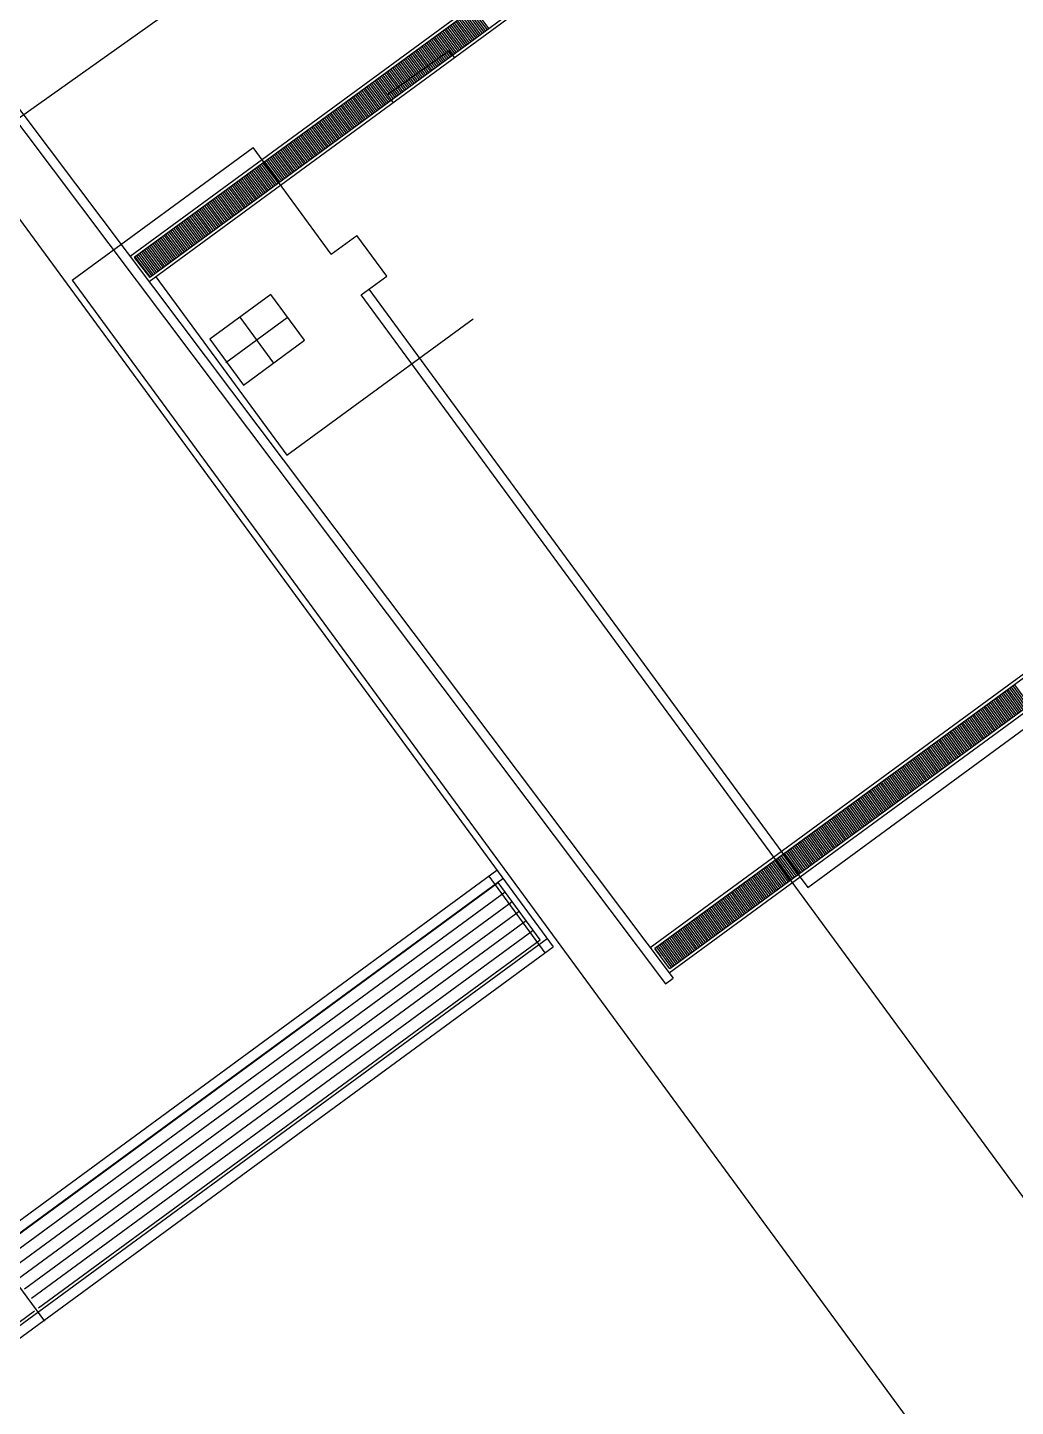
# Model space of a CAD drawing. Header units: metres. Extents: x 1796 to 2240, y -1398 to -999.
# Drawn here: x 2169.41 to 2174.87, y -1043.82 to -1036.2 of the extents above; entities that cross this region are included whole.
import ezdxf

# ---------------------------------------------------------------- set-up
doc = ezdxf.new("R2010")
doc.units = ezdxf.units.M
doc.header["$MEASUREMENT"] = 0
doc.layers.add('ARQUITETURA', color=253, linetype='CONTINUOUS')

msp = doc.modelspace()

# ---------------------------------------------------------------- linework, layer by layer
at = {"layer": 'ARQUITETURA'}
for p, q in [((2164.4453, -1030.2044, 0), (2172.934, -1041.4868, 0)), ((2164.4873, -1030.1728, 0), (2172.9762, -1041.4558, 0)), ((2177.0166, -1032.2952, 0), (2169.9724, -1037.4631, 0)), ((2177.0127, -1032.3198, 0), (2169.9951, -1037.4682, 0)), ((2177.118, -1032.4378, 0), (2170.0776, -1037.603, 0)), ((2177.0938, -1032.4339, 0), (2170.081, -1037.5788, 0)), ((2167.9331, -1035.3127, 0), (2172.3119, -1041.2812, 0)), ((2171.3419, -1035.2882, 0), (2169.0894, -1036.8888, 0)), ((2171.7825, -1036.1569, 0), (2171.8665, -1036.2689, 0)), ((2171.7914, -1036.1503, 0), (2171.8754, -1036.2623, 0)), ((2171.8004, -1036.1438, 0), (2171.8844, -1036.2558, 0)), ((2171.8093, -1036.1372, 0), (2171.8933, -1036.2492, 0)), ((2171.8183, -1036.1306, 0), (2171.9023, -1036.2426, 0)), ((2171.8273, -1036.124, 0), (2171.9113, -1036.236, 0)), ((2171.8362, -1036.1175, 0), (2171.9202, -1036.2295, 0)), ((2171.8452, -1036.1109, 0), (2171.9292, -1036.2229, 0)), ((2171.8541, -1036.1043, 0), (2171.9381, -1036.2163, 0)), ((2171.8631, -1036.0977, 0), (2171.9471, -1036.2097, 0)), ((2171.8721, -1036.0912, 0), (2171.9561, -1036.2032, 0)), ((2171.6749, -1036.2358, 0), (2171.7589, -1036.3478, 0)), ((2171.6839, -1036.2292, 0), (2171.7679, -1036.3412, 0)), ((2171.6928, -1036.2226, 0), (2171.7768, -1036.3346, 0)), ((2171.7018, -1036.2161, 0), (2171.7858, -1036.3281, 0)), ((2171.7108, -1036.2095, 0), (2171.7948, -1036.3215, 0)), ((2171.7197, -1036.2029, 0), (2171.8037, -1036.3149, 0)), ((2171.7287, -1036.1963, 0), (2171.8127, -1036.3084, 0)), ((2171.7376, -1036.1898, 0), (2171.8217, -1036.3018, 0)), ((2171.7466, -1036.1832, 0), (2171.8306, -1036.2952, 0)), ((2171.7556, -1036.1766, 0), (2171.8396, -1036.2886, 0)), ((2171.7645, -1036.17, 0), (2171.8485, -1036.2821, 0)), ((2171.7735, -1036.1635, 0), (2171.8575, -1036.2755, 0)), ((2179.7892, -1036.1969, 0), (2172.8499, -1041.288, 0)), ((2179.7852, -1036.2216, 0), (2172.8746, -1041.2916, 0)), ((2171.5764, -1036.3081, 0), (2171.6604, -1036.4201, 0)), ((2171.5853, -1036.3015, 0), (2171.6693, -1036.4135, 0)), ((2171.5943, -1036.2949, 0), (2171.6783, -1036.407, 0)), ((2171.6032, -1036.2884, 0), (2171.6872, -1036.4004, 0)), ((2171.6122, -1036.2818, 0), (2171.6962, -1036.3938, 0)), ((2171.6212, -1036.2752, 0), (2171.7052, -1036.3872, 0)), ((2171.6301, -1036.2687, 0), (2171.7141, -1036.3807, 0)), ((2171.6391, -1036.2621, 0), (2171.7231, -1036.3741, 0)), ((2171.648, -1036.2555, 0), (2171.732, -1036.3675, 0)), ((2171.657, -1036.2489, 0), (2171.741, -1036.3609, 0)), ((2171.666, -1036.2424, 0), (2171.75, -1036.3544, 0)), ((2171.738, -1036.3249, 0), (2171.3956, -1036.5683, 0)), ((2171.4688, -1036.387, 0), (2171.5528, -1036.499, 0)), ((2171.4778, -1036.3804, 0), (2171.5618, -1036.4924, 0)), ((2171.4868, -1036.3738, 0), (2171.5708, -1036.4858, 0)), ((2171.4957, -1036.3673, 0), (2171.5797, -1036.4793, 0)), ((2171.5047, -1036.3607, 0), (2171.5887, -1036.4727, 0)), ((2171.5136, -1036.3541, 0), (2171.5976, -1036.4661, 0)), ((2171.5226, -1036.3475, 0), (2171.6066, -1036.4595, 0)), ((2171.5316, -1036.341, 0), (2171.6156, -1036.453, 0)), ((2171.5405, -1036.3344, 0), (2171.6245, -1036.4464, 0)), ((2171.5495, -1036.3278, 0), (2171.6335, -1036.4398, 0)), ((2171.5584, -1036.3212, 0), (2171.6424, -1036.4333, 0)), ((2171.5674, -1036.3147, 0), (2171.6514, -1036.4267, 0)), ((2171.738, -1036.3249, 0), (2171.7666, -1036.3639, 0)), ((2179.8663, -1036.3357, 0), (2172.9587, -1041.4035, 0)), ((2179.8906, -1036.3396, 0), (2173.6791, -1040.8967, 0)), ((2173.7205, -1040.9532, 0), (2179.9876, -1036.3553, 0)), ((2171.3613, -1036.4659, 0), (2171.4453, -1036.5779, 0)), ((2171.3703, -1036.4593, 0), (2171.4543, -1036.5713, 0)), ((2171.3792, -1036.4527, 0), (2171.4632, -1036.5647, 0)), ((2171.3882, -1036.4461, 0), (2171.4722, -1036.5582, 0)), ((2171.3972, -1036.4396, 0), (2171.4812, -1036.5516, 0)), ((2171.4061, -1036.433, 0), (2171.4901, -1036.545, 0)), ((2171.4151, -1036.4264, 0), (2171.4991, -1036.5384, 0)), ((2171.424, -1036.4198, 0), (2171.508, -1036.5319, 0)), ((2171.433, -1036.4133, 0), (2171.517, -1036.5253, 0)), ((2171.442, -1036.4067, 0), (2171.526, -1036.5187, 0)), ((2171.4509, -1036.4001, 0), (2171.5349, -1036.5121, 0)), ((2171.4599, -1036.3936, 0), (2171.5439, -1036.5056, 0)), ((2171.2628, -1036.5382, 0), (2171.3468, -1036.6502, 0)), ((2171.2717, -1036.5316, 0), (2171.3557, -1036.6436, 0)), ((2171.2807, -1036.525, 0), (2171.3647, -1036.637, 0)), ((2171.2896, -1036.5185, 0), (2171.3736, -1036.6305, 0)), ((2171.2986, -1036.5119, 0), (2171.3826, -1036.6239, 0)), ((2171.3076, -1036.5053, 0), (2171.3916, -1036.6173, 0)), ((2171.3165, -1036.4987, 0), (2171.4005, -1036.6107, 0)), ((2171.3255, -1036.4922, 0), (2171.4095, -1036.6042, 0)), ((2171.3344, -1036.4856, 0), (2171.4184, -1036.5976, 0)), ((2171.3434, -1036.479, 0), (2171.4274, -1036.591, 0)), ((2171.3524, -1036.4724, 0), (2171.4364, -1036.5844, 0)), ((2171.1552, -1036.6171, 0), (2171.2392, -1036.7291, 0)), ((2171.1642, -1036.6105, 0), (2171.2482, -1036.7225, 0)), ((2171.1731, -1036.6039, 0), (2171.2571, -1036.7159, 0)), ((2171.1821, -1036.5973, 0), (2171.2661, -1036.7093, 0)), ((2171.1911, -1036.5908, 0), (2171.2751, -1036.7028, 0)), ((2171.2, -1036.5842, 0), (2171.284, -1036.6962, 0)), ((2171.209, -1036.5776, 0), (2171.293, -1036.6896, 0)), ((2171.2179, -1036.571, 0), (2171.302, -1036.6831, 0)), ((2171.2269, -1036.5645, 0), (2171.3109, -1036.6765, 0)), ((2171.2359, -1036.5579, 0), (2171.3199, -1036.6699, 0)), ((2171.2448, -1036.5513, 0), (2171.3288, -1036.6633, 0)), ((2171.2538, -1036.5447, 0), (2171.3378, -1036.6568, 0)), ((2171.3956, -1036.5683, 0), (2171.4279, -1036.6123, 0)), ((2171.0567, -1036.6894, 0), (2171.1407, -1036.8014, 0)), ((2171.0656, -1036.6828, 0), (2171.1496, -1036.7948, 0)), ((2171.0746, -1036.6762, 0), (2171.1586, -1036.7882, 0)), ((2171.0835, -1036.6697, 0), (2171.1675, -1036.7817, 0)), ((2171.0925, -1036.6631, 0), (2171.1765, -1036.7751, 0)), ((2171.1015, -1036.6565, 0), (2171.1855, -1036.7685, 0)), ((2171.1104, -1036.6499, 0), (2171.1944, -1036.7619, 0)), ((2171.1194, -1036.6434, 0), (2171.2034, -1036.7554, 0)), ((2171.1283, -1036.6368, 0), (2171.2123, -1036.7488, 0)), ((2171.1373, -1036.6302, 0), (2171.2213, -1036.7422, 0)), ((2171.1463, -1036.6236, 0), (2171.2303, -1036.7356, 0)), ((2170.9491, -1036.7683, 0), (2171.0331, -1036.8803, 0)), ((2170.9581, -1036.7617, 0), (2171.0421, -1036.8737, 0)), ((2170.9671, -1036.7551, 0), (2171.0511, -1036.8671, 0)), ((2170.976, -1036.7485, 0), (2171.06, -1036.8605, 0)), ((2170.985, -1036.742, 0), (2171.069, -1036.854, 0)), ((2170.9939, -1036.7354, 0), (2171.0779, -1036.8474, 0)), ((2171.0029, -1036.7288, 0), (2171.0869, -1036.8408, 0)), ((2171.0119, -1036.7222, 0), (2171.0959, -1036.8342, 0)), ((2171.0208, -1036.7157, 0), (2171.1048, -1036.8277, 0)), ((2171.0298, -1036.7091, 0), (2171.1138, -1036.8211, 0)), ((2171.0387, -1036.7025, 0), (2171.1227, -1036.8145, 0)), ((2171.0477, -1036.6959, 0), (2171.1317, -1036.808, 0)), ((2170.8416, -1036.8471, 0), (2170.9256, -1036.9591, 0)), ((2170.8506, -1036.8406, 0), (2170.9346, -1036.9526, 0)), ((2170.8595, -1036.834, 0), (2170.9435, -1036.946, 0)), ((2170.8685, -1036.8274, 0), (2170.9525, -1036.9394, 0)), ((2170.8775, -1036.8208, 0), (2170.9615, -1036.9329, 0)), ((2170.8864, -1036.8143, 0), (2170.9704, -1036.9263, 0)), ((2170.8954, -1036.8077, 0), (2170.9794, -1036.9197, 0)), ((2170.9043, -1036.8011, 0), (2170.9883, -1036.9131, 0)), ((2170.9133, -1036.7946, 0), (2170.9973, -1036.9066, 0)), ((2170.9223, -1036.788, 0), (2171.0063, -1036.9, 0)), ((2170.9312, -1036.7814, 0), (2171.0152, -1036.8934, 0)), ((2170.9402, -1036.7748, 0), (2171.0242, -1036.8868, 0)), ((2169.6526, -1037.5934, 0), (2170.6525, -1036.8598, 0)), ((2171.0852, -1037.4496, 0), (2170.6525, -1036.8598, 0)), ((2170.7431, -1036.9195, 0), (2170.8271, -1037.0315, 0)), ((2170.752, -1036.9129, 0), (2170.836, -1037.0249, 0)), ((2170.761, -1036.9063, 0), (2170.845, -1037.0183, 0)), ((2170.7699, -1036.8997, 0), (2170.8539, -1037.0117, 0)), ((2170.7789, -1036.8932, 0), (2170.8629, -1037.0052, 0)), ((2170.7879, -1036.8866, 0), (2170.8719, -1036.9986, 0)), ((2170.7968, -1036.88, 0), (2170.8808, -1036.992, 0)), ((2170.8058, -1036.8734, 0), (2170.8898, -1036.9854, 0)), ((2170.8147, -1036.8669, 0), (2170.8987, -1036.9789, 0)), ((2170.8237, -1036.8603, 0), (2170.9077, -1036.9723, 0)), ((2170.8327, -1036.8537, 0), (2170.9167, -1036.9657, 0)), ((2170.6351, -1036.9986, 0), (2170.7191, -1037.1106, 0)), ((2170.6441, -1036.9921, 0), (2170.7281, -1037.1041, 0)), ((2170.653, -1036.9855, 0), (2170.7371, -1037.0975, 0)), ((2170.662, -1036.9789, 0), (2170.746, -1037.0909, 0)), ((2170.671, -1036.9723, 0), (2170.755, -1037.0843, 0)), ((2170.6799, -1036.9658, 0), (2170.7639, -1037.0778, 0)), ((2170.6889, -1036.9592, 0), (2170.7729, -1037.0712, 0)), ((2170.6979, -1036.9526, 0), (2170.7819, -1037.0646, 0)), ((2170.7068, -1036.946, 0), (2170.7908, -1037.058, 0)), ((2170.7162, -1036.9392, 0), (2170.8002, -1037.0512, 0)), ((2170.7251, -1036.9326, 0), (2170.8091, -1037.0446, 0)), ((2170.7341, -1036.926, 0), (2170.8181, -1037.038, 0)), ((2170.5366, -1037.0709, 0), (2170.6206, -1037.1829, 0)), ((2170.5455, -1037.0644, 0), (2170.6295, -1037.1764, 0)), ((2170.5545, -1037.0578, 0), (2170.6385, -1037.1698, 0)), ((2170.5634, -1037.0512, 0), (2170.6474, -1037.1632, 0)), ((2170.5724, -1037.0446, 0), (2170.6564, -1037.1567, 0)), ((2170.5814, -1037.0381, 0), (2170.6654, -1037.1501, 0)), ((2170.5903, -1037.0315, 0), (2170.6743, -1037.1435, 0)), ((2170.5993, -1037.0249, 0), (2170.6833, -1037.1369, 0)), ((2170.6082, -1037.0183, 0), (2170.6922, -1037.1304, 0)), ((2170.6172, -1037.0118, 0), (2170.7012, -1037.1238, 0)), ((2170.6262, -1037.0052, 0), (2170.7102, -1037.1172, 0)), ((2170.429, -1037.1498, 0), (2170.513, -1037.2618, 0)), ((2170.438, -1037.1432, 0), (2170.522, -1037.2553, 0)), ((2170.447, -1037.1367, 0), (2170.531, -1037.2487, 0)), ((2170.4559, -1037.1301, 0), (2170.5399, -1037.2421, 0)), ((2170.4649, -1037.1235, 0), (2170.5489, -1037.2355, 0)), ((2170.4738, -1037.117, 0), (2170.5578, -1037.229, 0)), ((2170.4828, -1037.1104, 0), (2170.5668, -1037.2224, 0)), ((2170.4918, -1037.1038, 0), (2170.5758, -1037.2158, 0)), ((2170.5007, -1037.0972, 0), (2170.5847, -1037.2092, 0)), ((2170.5097, -1037.0907, 0), (2170.5937, -1037.2027, 0)), ((2170.5186, -1037.0841, 0), (2170.6026, -1037.1961, 0)), ((2170.5276, -1037.0775, 0), (2170.6116, -1037.1895, 0)), ((2170.3215, -1037.2287, 0), (2170.4055, -1037.3407, 0)), ((2170.3305, -1037.2221, 0), (2170.4145, -1037.3341, 0)), ((2170.3394, -1037.2156, 0), (2170.4234, -1037.3276, 0)), ((2170.3484, -1037.209, 0), (2170.4324, -1037.321, 0)), ((2170.3574, -1037.2024, 0), (2170.4414, -1037.3144, 0)), ((2170.3663, -1037.1958, 0), (2170.4503, -1037.3078, 0)), ((2170.3753, -1037.1893, 0), (2170.4593, -1037.3013, 0)), ((2170.3842, -1037.1827, 0), (2170.4682, -1037.2947, 0)), ((2170.3932, -1037.1761, 0), (2170.4772, -1037.2881, 0)), ((2170.4022, -1037.1695, 0), (2170.4862, -1037.2816, 0)), ((2170.4111, -1037.163, 0), (2170.4951, -1037.275, 0)), ((2170.4201, -1037.1564, 0), (2170.5041, -1037.2684, 0)), ((2170.223, -1037.301, 0), (2170.307, -1037.413, 0)), ((2170.2319, -1037.2944, 0), (2170.3159, -1037.4065, 0)), ((2170.2409, -1037.2879, 0), (2170.3249, -1037.3999, 0)), ((2170.2498, -1037.2813, 0), (2170.3338, -1037.3933, 0)), ((2170.2588, -1037.2747, 0), (2170.3428, -1037.3867, 0)), ((2170.2678, -1037.2681, 0), (2170.3518, -1037.3802, 0)), ((2170.2767, -1037.2616, 0), (2170.3607, -1037.3736, 0)), ((2170.2857, -1037.255, 0), (2170.3697, -1037.367, 0)), ((2170.2946, -1037.2484, 0), (2170.3786, -1037.3604, 0)), ((2170.3036, -1037.2419, 0), (2170.3876, -1037.3539, 0)), ((2170.3126, -1037.2353, 0), (2170.3966, -1037.3473, 0)), ((2170.1154, -1037.3799, 0), (2170.1994, -1037.4919, 0)), ((2170.1244, -1037.3733, 0), (2170.2084, -1037.4853, 0)), ((2170.1333, -1037.3668, 0), (2170.2174, -1037.4788, 0)), ((2170.1423, -1037.3602, 0), (2170.2263, -1037.4722, 0)), ((2170.1513, -1037.3536, 0), (2170.2353, -1037.4656, 0)), ((2170.1602, -1037.347, 0), (2170.2442, -1037.459, 0)), ((2170.1692, -1037.3405, 0), (2170.2532, -1037.4525, 0)), ((2170.1782, -1037.3339, 0), (2170.2622, -1037.4459, 0)), ((2170.1871, -1037.3273, 0), (2170.2711, -1037.4393, 0)), ((2170.1961, -1037.3207, 0), (2170.2801, -1037.4327, 0)), ((2170.205, -1037.3142, 0), (2170.289, -1037.4262, 0)), ((2170.214, -1037.3076, 0), (2170.298, -1037.4196, 0)), ((2171.0852, -1037.4496, 0), (2171.2263, -1037.3461, 0)), ((2171.3919, -1037.5719, 0), (2171.2263, -1037.3461, 0)), ((2170.0169, -1037.4522, 0), (2170.1009, -1037.5642, 0)), ((2170.0258, -1037.4456, 0), (2170.1098, -1037.5576, 0)), ((2170.0348, -1037.4391, 0), (2170.1188, -1037.5511, 0)), ((2170.0437, -1037.4325, 0), (2170.1277, -1037.5445, 0)), ((2170.0527, -1037.4259, 0), (2170.1367, -1037.5379, 0)), ((2170.0617, -1037.4193, 0), (2170.1457, -1037.5314, 0)), ((2170.0706, -1037.4128, 0), (2170.1546, -1037.5248, 0)), ((2170.0796, -1037.4062, 0), (2170.1636, -1037.5182, 0)), ((2170.0885, -1037.3996, 0), (2170.1725, -1037.5116, 0)), ((2170.0975, -1037.393, 0), (2170.1815, -1037.5051, 0)), ((2170.1065, -1037.3865, 0), (2170.1905, -1037.4985, 0)), ((2169.9951, -1037.4682, 0), (2170.081, -1037.5788, 0)), ((2169.9989, -1037.4654, 0), (2170.0829, -1037.5774, 0)), ((2170.0079, -1037.4588, 0), (2170.0919, -1037.5708, 0)), ((2169.6526, -1037.5934, 0), (2176.1618, -1046.4657, 0)), ((2170.1157, -1037.5751, 0), (2170.8403, -1038.5628, 0)), ((2171.2508, -1037.6754, 0), (2171.3919, -1037.5719, 0)), ((2170.7517, -1037.6728, 0), (2170.413, -1037.9212, 0)), ((2170.938, -1037.9268, 0), (2170.7517, -1037.6728, 0)), ((2177.1617, -1045.7322, 0), (2171.2508, -1037.6754, 0)), ((2171.293, -1037.6444, 0), (2173.6791, -1040.8967, 0)), ((2170.8414, -1037.8021, 0), (2170.5027, -1038.0506, 0)), ((2170.5789, -1037.7994, 0), (2170.7652, -1038.0533, 0)), ((2170.8403, -1038.5628, 0), (2171.8703, -1037.8071, 0)), ((2170.413, -1037.9212, 0), (2170.5994, -1038.1752, 0)), ((2170.5994, -1038.1752, 0), (2170.938, -1037.9268, 0)), ((2174.7748, -1039.8975, 0), (2174.8571, -1040.0107, 0)), ((2174.7838, -1039.8909, 0), (2174.866, -1040.0042, 0)), ((2174.7927, -1039.8843, 0), (2174.875, -1039.9976, 0)), ((2174.8017, -1039.8778, 0), (2174.884, -1039.991, 0)), ((2174.8106, -1039.8712, 0), (2174.8929, -1039.9845, 0)), ((2174.8196, -1039.8646, 0), (2174.9019, -1039.9779, 0)), ((2174.8286, -1039.858, 0), (2174.9108, -1039.9713, 0)), ((2174.8375, -1039.8515, 0), (2174.9198, -1039.9647, 0)), ((2174.8465, -1039.8449, 0), (2174.9288, -1039.9582, 0)), ((2174.8554, -1039.8383, 0), (2174.9377, -1039.9516, 0)), ((2174.8644, -1039.8317, 0), (2174.9467, -1039.945, 0)), ((2174.6762, -1039.9698, 0), (2174.7585, -1040.0831, 0)), ((2174.6852, -1039.9632, 0), (2174.7675, -1040.0765, 0)), ((2174.6942, -1039.9566, 0), (2174.7764, -1040.0699, 0)), ((2174.7031, -1039.9501, 0), (2174.7854, -1040.0633, 0)), ((2174.7121, -1039.9435, 0), (2174.7944, -1040.0568, 0)), ((2174.721, -1039.9369, 0), (2174.8033, -1040.0502, 0)), ((2174.73, -1039.9304, 0), (2174.8123, -1040.0436, 0)), ((2174.739, -1039.9238, 0), (2174.8212, -1040.037, 0)), ((2174.7479, -1039.9172, 0), (2174.8302, -1040.0305, 0)), ((2174.7569, -1039.9106, 0), (2174.8392, -1040.0239, 0)), ((2174.7658, -1039.9041, 0), (2174.8481, -1040.0173, 0)), ((2174.5687, -1040.0487, 0), (2174.651, -1040.1619, 0)), ((2174.5777, -1040.0421, 0), (2174.66, -1040.1554, 0)), ((2174.5866, -1040.0355, 0), (2174.6689, -1040.1488, 0)), ((2174.5956, -1040.029, 0), (2174.6779, -1040.1422, 0)), ((2174.6046, -1040.0224, 0), (2174.6869, -1040.1356, 0)), ((2174.6135, -1040.0158, 0), (2174.6958, -1040.1291, 0)), ((2174.6225, -1040.0092, 0), (2174.7048, -1040.1225, 0)), ((2174.6314, -1040.0027, 0), (2174.7137, -1040.1159, 0)), ((2174.6404, -1039.9961, 0), (2174.7227, -1040.1094, 0)), ((2174.6494, -1039.9895, 0), (2174.7317, -1040.1028, 0)), ((2174.6583, -1039.9829, 0), (2174.7406, -1040.0962, 0)), ((2174.6673, -1039.9764, 0), (2174.7496, -1040.0896, 0)), ((2174.4702, -1040.121, 0), (2174.5525, -1040.2342, 0)), ((2174.4791, -1040.1144, 0), (2174.5614, -1040.2277, 0)), ((2174.4881, -1040.1078, 0), (2174.5704, -1040.2211, 0)), ((2174.497, -1040.1013, 0), (2174.5793, -1040.2145, 0)), ((2174.506, -1040.0947, 0), (2174.5883, -1040.208, 0)), ((2174.515, -1040.0881, 0), (2174.5973, -1040.2014, 0)), ((2174.5239, -1040.0815, 0), (2174.6062, -1040.1948, 0)), ((2174.5329, -1040.075, 0), (2174.6152, -1040.1882, 0)), ((2174.5418, -1040.0684, 0), (2174.6241, -1040.1817, 0)), ((2174.5508, -1040.0618, 0), (2174.6331, -1040.1751, 0)), ((2174.5598, -1040.0552, 0), (2174.6421, -1040.1685, 0)), ((2174.3626, -1040.1999, 0), (2174.4449, -1040.3131, 0)), ((2174.3716, -1040.1933, 0), (2174.4539, -1040.3066, 0)), ((2174.3806, -1040.1867, 0), (2174.4629, -1040.3, 0)), ((2174.3895, -1040.1801, 0), (2174.4718, -1040.2934, 0)), ((2174.3985, -1040.1736, 0), (2174.4808, -1040.2868, 0)), ((2174.4074, -1040.167, 0), (2174.4897, -1040.2803, 0)), ((2174.4164, -1040.1604, 0), (2174.4987, -1040.2737, 0)), ((2174.4254, -1040.1539, 0), (2174.5077, -1040.2671, 0)), ((2174.4343, -1040.1473, 0), (2174.5166, -1040.2605, 0)), ((2174.4433, -1040.1407, 0), (2174.5256, -1040.254, 0)), ((2174.4522, -1040.1341, 0), (2174.5345, -1040.2474, 0)), ((2174.4612, -1040.1276, 0), (2174.5435, -1040.2408, 0)), ((2174.2551, -1040.2787, 0), (2174.3374, -1040.392, 0)), ((2174.2641, -1040.2722, 0), (2174.3464, -1040.3854, 0)), ((2174.273, -1040.2656, 0), (2174.3553, -1040.3789, 0)), ((2174.282, -1040.259, 0), (2174.3643, -1040.3723, 0)), ((2174.291, -1040.2525, 0), (2174.3733, -1040.3657, 0)), ((2174.2999, -1040.2459, 0), (2174.3822, -1040.3591, 0)), ((2174.3089, -1040.2393, 0), (2174.3912, -1040.3526, 0)), ((2174.3178, -1040.2327, 0), (2174.4001, -1040.346, 0)), ((2174.3268, -1040.2262, 0), (2174.4091, -1040.3394, 0)), ((2174.3358, -1040.2196, 0), (2174.4181, -1040.3328, 0)), ((2174.3447, -1040.213, 0), (2174.427, -1040.3263, 0)), ((2174.3537, -1040.2064, 0), (2174.436, -1040.3197, 0)), ((2174.1566, -1040.3511, 0), (2174.2389, -1040.4643, 0)), ((2174.1655, -1040.3445, 0), (2174.2478, -1040.4577, 0)), ((2174.1745, -1040.3379, 0), (2174.2568, -1040.4512, 0)), ((2174.1834, -1040.3313, 0), (2174.2657, -1040.4446, 0)), ((2174.1924, -1040.3248, 0), (2174.2747, -1040.438, 0)), ((2174.2014, -1040.3182, 0), (2174.2837, -1040.4315, 0)), ((2174.2103, -1040.3116, 0), (2174.2926, -1040.4249, 0)), ((2174.2193, -1040.305, 0), (2174.3016, -1040.4183, 0)), ((2174.2282, -1040.2985, 0), (2174.3105, -1040.4117, 0)), ((2174.2372, -1040.2919, 0), (2174.3195, -1040.4052, 0)), ((2174.2462, -1040.2853, 0), (2174.3285, -1040.3986, 0)), ((2174.049, -1040.4299, 0), (2174.1313, -1040.5432, 0)), ((2174.058, -1040.4234, 0), (2174.1403, -1040.5366, 0)), ((2174.067, -1040.4168, 0), (2174.1493, -1040.5301, 0)), ((2174.0759, -1040.4102, 0), (2174.1582, -1040.5235, 0)), ((2174.0849, -1040.4036, 0), (2174.1672, -1040.5169, 0)), ((2174.0938, -1040.3971, 0), (2174.1761, -1040.5103, 0)), ((2174.1028, -1040.3905, 0), (2174.1851, -1040.5038, 0)), ((2174.1118, -1040.3839, 0), (2174.1941, -1040.4972, 0)), ((2174.1207, -1040.3773, 0), (2174.203, -1040.4906, 0)), ((2174.1297, -1040.3708, 0), (2174.212, -1040.484, 0)), ((2174.1386, -1040.3642, 0), (2174.2209, -1040.4775, 0)), ((2174.1476, -1040.3576, 0), (2174.2299, -1040.4709, 0)), ((2173.9505, -1040.5022, 0), (2174.0328, -1040.6155, 0)), ((2173.9594, -1040.4957, 0), (2174.0417, -1040.6089, 0)), ((2173.9684, -1040.4891, 0), (2174.0507, -1040.6024, 0)), ((2173.9774, -1040.4825, 0), (2174.0597, -1040.5958, 0)), ((2173.9863, -1040.476, 0), (2174.0686, -1040.5892, 0)), ((2173.9953, -1040.4694, 0), (2174.0776, -1040.5826, 0)), ((2174.0042, -1040.4628, 0), (2174.0865, -1040.5761, 0)), ((2174.0132, -1040.4562, 0), (2174.0955, -1040.5695, 0)), ((2174.0222, -1040.4497, 0), (2174.1045, -1040.5629, 0)), ((2174.0311, -1040.4431, 0), (2174.1134, -1040.5563, 0)), ((2174.0401, -1040.4365, 0), (2174.1224, -1040.5498, 0)), ((2173.843, -1040.5811, 0), (2173.9253, -1040.6944, 0)), ((2173.8519, -1040.5746, 0), (2173.9342, -1040.6878, 0)), ((2173.8609, -1040.568, 0), (2173.9432, -1040.6812, 0)), ((2173.8698, -1040.5614, 0), (2173.9521, -1040.6747, 0)), ((2173.8788, -1040.5548, 0), (2173.9611, -1040.6681, 0)), ((2173.8878, -1040.5483, 0), (2173.9701, -1040.6615, 0)), ((2173.8967, -1040.5417, 0), (2173.979, -1040.6549, 0)), ((2173.9057, -1040.5351, 0), (2173.988, -1040.6484, 0)), ((2173.9146, -1040.5285, 0), (2173.9969, -1040.6418, 0)), ((2173.9236, -1040.522, 0), (2174.0059, -1040.6352, 0)), ((2173.9326, -1040.5154, 0), (2174.0149, -1040.6287, 0)), ((2173.9415, -1040.5088, 0), (2174.0238, -1040.6221, 0)), ((2173.7355, -1040.66, 0), (2173.8177, -1040.7733, 0)), ((2173.7444, -1040.6534, 0), (2173.8267, -1040.7667, 0)), ((2173.7534, -1040.6469, 0), (2173.8357, -1040.7601, 0)), ((2173.7623, -1040.6403, 0), (2173.8446, -1040.7536, 0)), ((2173.7713, -1040.6337, 0), (2173.8536, -1040.747, 0)), ((2173.7803, -1040.6271, 0), (2173.8625, -1040.7404, 0)), ((2173.7892, -1040.6206, 0), (2173.8715, -1040.7338, 0)), ((2173.7982, -1040.614, 0), (2173.8805, -1040.7273, 0)), ((2173.8071, -1040.6074, 0), (2173.8894, -1040.7207, 0)), ((2173.8161, -1040.6008, 0), (2173.8984, -1040.7141, 0)), ((2173.825, -1040.5943, 0), (2173.9073, -1040.7075, 0)), ((2173.834, -1040.5877, 0), (2173.9163, -1040.701, 0)), ((2173.6369, -1040.7323, 0), (2173.7192, -1040.8456, 0)), ((2173.6459, -1040.7257, 0), (2173.7281, -1040.839, 0)), ((2173.6548, -1040.7192, 0), (2173.7371, -1040.8324, 0)), ((2173.6638, -1040.7126, 0), (2173.7461, -1040.8259, 0)), ((2173.6727, -1040.706, 0), (2173.755, -1040.8193, 0)), ((2173.6817, -1040.6994, 0), (2173.764, -1040.8127, 0)), ((2173.6907, -1040.6929, 0), (2173.7729, -1040.8061, 0)), ((2173.6996, -1040.6863, 0), (2173.7819, -1040.7996, 0)), ((2173.7086, -1040.6797, 0), (2173.7909, -1040.793, 0)), ((2173.7175, -1040.6732, 0), (2173.7998, -1040.7864, 0)), ((2173.7265, -1040.6666, 0), (2173.8088, -1040.7798, 0)), ((2173.5294, -1040.8112, 0), (2173.6117, -1040.9245, 0)), ((2173.5383, -1040.8046, 0), (2173.6206, -1040.9179, 0)), ((2173.5473, -1040.7981, 0), (2173.6296, -1040.9113, 0)), ((2173.5563, -1040.7915, 0), (2173.6385, -1040.9047, 0)), ((2173.5652, -1040.7849, 0), (2173.6475, -1040.8982, 0)), ((2173.5742, -1040.7783, 0), (2173.6565, -1040.8916, 0)), ((2173.5831, -1040.7718, 0), (2173.6654, -1040.885, 0)), ((2173.5921, -1040.7652, 0), (2173.6744, -1040.8784, 0)), ((2173.6011, -1040.7586, 0), (2173.6833, -1040.8719, 0)), ((2173.61, -1040.752, 0), (2173.6923, -1040.8653, 0)), ((2173.619, -1040.7455, 0), (2173.7013, -1040.8587, 0)), ((2173.6279, -1040.7389, 0), (2173.7102, -1040.8522, 0)), ((2168.4738, -1043.4459, 0), (2172.0013, -1040.8579, 0)), ((2173.4219, -1040.8901, 0), (2173.5041, -1041.0033, 0)), ((2173.4308, -1040.8835, 0), (2173.5131, -1040.9968, 0)), ((2173.4398, -1040.8769, 0), (2173.5221, -1040.9902, 0)), ((2173.4487, -1040.8704, 0), (2173.531, -1040.9836, 0)), ((2173.4577, -1040.8638, 0), (2173.54, -1040.9771, 0)), ((2173.4667, -1040.8572, 0), (2173.5489, -1040.9705, 0)), ((2173.4756, -1040.8506, 0), (2173.5579, -1040.9639, 0)), ((2173.4846, -1040.8441, 0), (2173.5669, -1040.9573, 0)), ((2173.4935, -1040.8375, 0), (2173.5758, -1040.9508, 0)), ((2173.5025, -1040.8309, 0), (2173.5848, -1040.9442, 0)), ((2173.5115, -1040.8243, 0), (2173.5937, -1040.9376, 0)), ((2173.5204, -1040.8178, 0), (2173.6027, -1040.931, 0)), ((2168.5069, -1043.491, 0), (2172.0344, -1040.9031, 0)), ((2168.5164, -1043.4871, 0), (2172.0087, -1040.9251, 0)), ((2171.9562, -1040.8911, 0), (2172.2667, -1041.3144, 0)), ((2172.2416, -1041.2426, 0), (2172.0087, -1040.9251, 0)), ((2173.6791, -1040.8967, 0), (2172.9551, -1041.4278, 0)), ((2173.3233, -1040.9624, 0), (2173.4056, -1041.0757, 0)), ((2173.3323, -1040.9558, 0), (2173.4145, -1041.0691, 0)), ((2173.3412, -1040.9492, 0), (2173.4235, -1041.0625, 0)), ((2173.3502, -1040.9427, 0), (2173.4325, -1041.0559, 0)), ((2173.3591, -1040.9361, 0), (2173.4414, -1041.0494, 0)), ((2173.3681, -1040.9295, 0), (2173.4504, -1041.0428, 0)), ((2173.3771, -1040.9229, 0), (2173.4593, -1041.0362, 0)), ((2173.386, -1040.9164, 0), (2173.4683, -1041.0296, 0)), ((2173.395, -1040.9098, 0), (2173.4773, -1041.0231, 0)), ((2173.4039, -1040.9032, 0), (2173.4862, -1041.0165, 0)), ((2173.4129, -1040.8967, 0), (2173.4952, -1041.0099, 0)), ((2173.6791, -1040.8967, 0), (2173.7205, -1040.9532, 0)), ((2169.272, -1043.0142, 0), (2172.0475, -1040.978, 0)), ((2169.3109, -1043.0671, 0), (2172.0863, -1041.0309, 0)), ((2173.2158, -1041.0413, 0), (2173.2981, -1041.1545, 0)), ((2173.2247, -1041.0347, 0), (2173.307, -1041.148, 0)), ((2173.2337, -1041.0281, 0), (2173.316, -1041.1414, 0)), ((2173.2427, -1041.0216, 0), (2173.3249, -1041.1348, 0)), ((2173.2516, -1041.015, 0), (2173.3339, -1041.1282, 0)), ((2173.2606, -1041.0084, 0), (2173.3429, -1041.1217, 0)), ((2173.2695, -1041.0018, 0), (2173.3518, -1041.1151, 0)), ((2173.2785, -1040.9953, 0), (2173.3608, -1041.1085, 0)), ((2173.2875, -1040.9887, 0), (2173.3697, -1041.1019, 0)), ((2173.2964, -1040.9821, 0), (2173.3787, -1041.0954, 0)), ((2173.3054, -1040.9755, 0), (2173.3877, -1041.0888, 0)), ((2173.3143, -1040.969, 0), (2173.3966, -1041.0822, 0)), ((2169.3497, -1043.12, 0), (2172.1251, -1041.0838, 0)), ((2173.1172, -1041.1136, 0), (2173.1995, -1041.2268, 0)), ((2173.1262, -1041.107, 0), (2173.2085, -1041.2203, 0)), ((2173.1351, -1041.1004, 0), (2173.2174, -1041.2137, 0)), ((2173.1441, -1041.0939, 0), (2173.2264, -1041.2071, 0)), ((2173.1531, -1041.0873, 0), (2173.2353, -1041.2005, 0)), ((2173.162, -1041.0807, 0), (2173.2443, -1041.194, 0)), ((2173.171, -1041.0741, 0), (2173.2533, -1041.1874, 0)), ((2173.1799, -1041.0676, 0), (2173.2622, -1041.1808, 0)), ((2173.1889, -1041.061, 0), (2173.2712, -1041.1743, 0)), ((2173.1979, -1041.0544, 0), (2173.2801, -1041.1677, 0)), ((2173.2068, -1041.0478, 0), (2173.2891, -1041.1611, 0)), ((2169.3885, -1043.1729, 0), (2172.1639, -1041.1367, 0)), ((2169.4273, -1043.2258, 0), (2172.2028, -1041.1896, 0)), ((2173.0097, -1041.1925, 0), (2173.092, -1041.3057, 0)), ((2173.0187, -1041.1859, 0), (2173.101, -1041.2992, 0)), ((2173.0276, -1041.1793, 0), (2173.1099, -1041.2926, 0)), ((2173.0366, -1041.1727, 0), (2173.1189, -1041.286, 0)), ((2173.0455, -1041.1662, 0), (2173.1278, -1041.2794, 0)), ((2173.0545, -1041.1596, 0), (2173.1368, -1041.2729, 0)), ((2173.0635, -1041.153, 0), (2173.1458, -1041.2663, 0)), ((2173.0724, -1041.1464, 0), (2173.1547, -1041.2597, 0)), ((2173.0814, -1041.1399, 0), (2173.1637, -1041.2531, 0)), ((2173.0903, -1041.1333, 0), (2173.1726, -1041.2466, 0)), ((2173.0993, -1041.1267, 0), (2173.1816, -1041.24, 0)), ((2173.1083, -1041.1202, 0), (2173.1905, -1041.2334, 0)), ((2168.7512, -1043.824, 0), (2172.2787, -1041.2361, 0)), ((2169.4661, -1043.2787, 0), (2172.2416, -1041.2426, 0)), ((2172.9022, -1041.2713, 0), (2172.9845, -1041.3846, 0)), ((2172.9111, -1041.2648, 0), (2172.9934, -1041.378, 0)), ((2172.9201, -1041.2582, 0), (2173.0024, -1041.3715, 0)), ((2172.9291, -1041.2516, 0), (2173.0114, -1041.3649, 0)), ((2172.938, -1041.245, 0), (2173.0203, -1041.3583, 0)), ((2172.947, -1041.2385, 0), (2173.0293, -1041.3517, 0)), ((2172.9559, -1041.2319, 0), (2173.0382, -1041.3452, 0)), ((2172.9649, -1041.2253, 0), (2173.0472, -1041.3386, 0)), ((2172.9739, -1041.2188, 0), (2173.0562, -1041.332, 0)), ((2172.9828, -1041.2122, 0), (2173.0651, -1041.3254, 0)), ((2172.9918, -1041.2056, 0), (2173.0741, -1041.3189, 0)), ((2173.0007, -1041.199, 0), (2173.083, -1041.3123, 0)), ((2168.7844, -1043.8692, 0), (2172.3119, -1041.2812, 0)), ((2172.9587, -1041.4035, 0), (2172.8746, -1041.2916, 0)), ((2172.8753, -1041.2911, 0), (2172.9075, -1041.3353, 0)), ((2172.8843, -1041.2845, 0), (2172.9666, -1041.3978, 0)), ((2172.8932, -1041.2779, 0), (2172.9755, -1041.3912, 0)), ((2172.934, -1041.4868, 0), (2172.9762, -1041.4558, 0)), ((2169.4999, -1043.3529, 0), (2169.1894, -1042.9296, 0)), ((2168.7493, -1043.8046, 0), (2169.4436, -1043.2953, 0))]:
    msp.add_line(p, q, dxfattribs=at)

doc.saveas('drawing.dxf')
